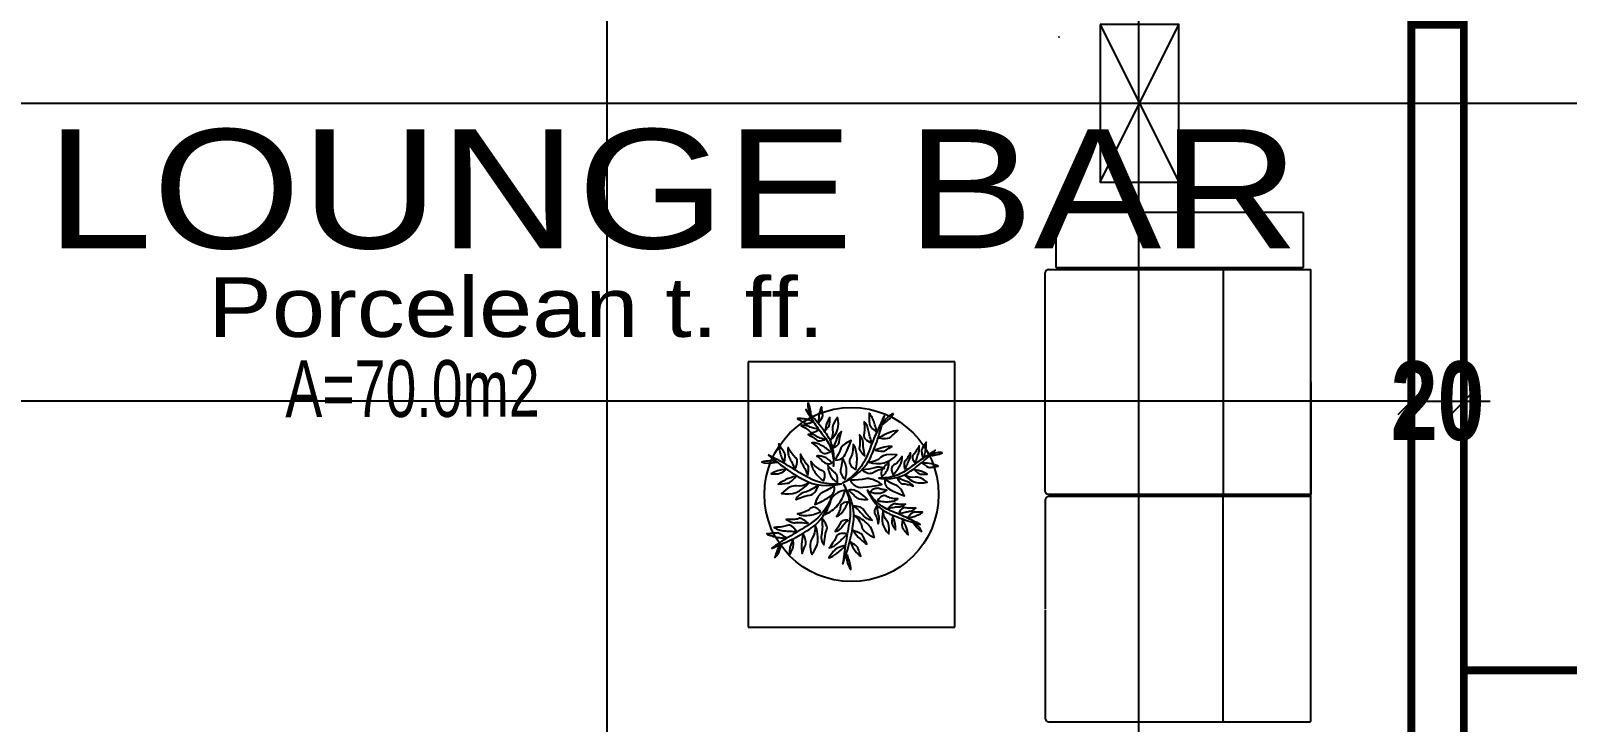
# Model space of a CAD drawing. Extents: x 285329 to 658348, y -83126 to -16980.
# Drawn here: x 337744 to 338329, y -41958 to -41695 of the extents above; entities that cross this region are included whole.
import ezdxf

# ---------------------------------------------------------------- set-up
doc = ezdxf.new("R2010")
doc.units = 0
doc.layers.get('0').update_dxf_attribs({"linetype": 'CONTINUOUS'})
doc.layers.get('DEFPOINTS').update_dxf_attribs({"color": 9, "linetype": 'CONTINUOUS'})
for name, color, linetype in [('04-FURN', 6, 'CONTINUOUS'), ('AXIS', 1, 'CONTINUOUS'), ('COLUMN', 5, 'CONTINUOUS'), ('TEXT', 3, 'CONTINUOUS'), ('TREES', 3, 'CONTINUOUS'), ('WALL', 7, 'CONTINUOUS')]:
    doc.layers.add(name, color=color, linetype=linetype)
for name, color, linetype, lineweight in [('A-text finishing', 6, 'CONTINUOUS', 13), ('A-text function', 30, 'CONTINUOUS', 20), ('VIS', 8, 'CONTINUOUS', 18)]:
    doc.layers.add(name, color=color, linetype=linetype, lineweight=lineweight)
doc.styles.add('ARIAL', font='BOD_CB.TTF', dxfattribs={"width": 1.2})
doc.styles.add('CITYBLUEPRINT', font='cityb___.ttf', dxfattribs={"width": 0.8})
doc.styles.get("Standard").update_dxf_attribs({"font": 'sanss___.ttf', "height": 15})
doc.dimstyles.new('50', dxfattribs={"dimtxt": 30, "dimasz": 10, "dimexe": 5, "dimexo": 6, "dimgap": 5, "dimtad": 0, "dimdec": 0, "dimdsep": 46, "dimtxsty": 'CITYBLUEPRINT', "dimblk1": 'OBLIQUE', "dimblk2": 'OBLIQUE', "dimsah": 1, "dimcen": 0.05, "dimdle": 0.03, "dimclre": 22, "dimclrt": 7, "dimadec": 0, "dimazin": 0, "dimtfac": 1, "dimtdec": 0, "dimtix": 1, "dimtmove": 0, "dimatfit": 3, "dimldrblk": 'OBLIQUE', "dimfxl": 1, "dimtolj": 1, "dimtzin": 0, "dimarcsym": 0})

# ---------------------------------------------------------------- blocks, each defined once
blk = doc.blocks.new('COLUMN')
at = {"layer": 'AXIS'}
for p, q in [((236924.7, -9644.26), (236984.7, -9674.26)), ((236984.7, -9644.26), (236924.7, -9674.26))]:
    blk.add_line(p, q, dxfattribs=at)
at = {"layer": 'COLUMN'}
blk.add_lwpolyline([(236924.7, -9644.26), (236984.7, -9644.26), (236984.7, -9674.26), (236924.7, -9674.26)], close=True, dxfattribs=at)
blk = doc.blocks.new('cbcb')
at = {"layer": 'AXIS'}
for p, q in [((329123.22, -10741.85), (329122.69, -14326.13)), ((329557.3, -13353.66), (327215.71, -13353.66))]:
    blk.add_line(p, q, dxfattribs=at)
at = {"layer": 'WALL', "linetype": 'Continuous', "xscale": -1, "rotation": 90}
blk.add_blockref('COLUMN', (319463.96, 223601.04), dxfattribs=at)
blk = doc.blocks.new('tu')
at = {"layer": 'TREES', "color": 2, "linetype": 'Continuous'}
for points in [[(26.6, 189), (27.6, 186.6), (28.1, 183.9), (28.6, 181), (28.7, 178.1), (28.5, 175.1), (28, 172), (27.4, 168.8), (26.4, 165.5), (25.6, 167.7), (25.2, 170.2), (24.9, 172.8), (24.9, 175.7), (25.1, 178.8), (25.3, 182.2), (25.9, 185.6), (26.6, 189)], [(5, 129.1), (0.9, 132), (-2.2, 134.6), (-4.3, 136.5), (-5.6, 137.9), (-5.9, 138.7), (-6.2, 139.8), (-6.5, 141.2), (-6.9, 142.8), (-7.3, 144.6), (-7.7, 146.8), (-8.2, 149.3), (-8.7, 152), (-5, 147.9), (-1.5, 142.8), (1.7, 136.5), (5, 129.1)], [(23.5, 150.3), (22.4, 147.5), (20.7, 143.8), (19.2, 140.2), (17.5, 136.6), (15.9, 132.9), (14.2, 129.2), (12.5, 125.7), (10.7, 121.9), (8.9, 118.3), (7.3, 114.7), (5.8, 110.9), (4.5, 107.3), (3.4, 103.6), (2.3, 99.9), (1.5, 96.1), (0.8, 92.3), (0.3, 88.6), (0, 84.9), (0, 81), (-0.1, 77.2), (0.1, 73.4), (0.5, 69.7), (0.9, 65.7), (1.5, 62), (2.4, 58.2), (1.2, 62.2), (0, 66.2), (-0.8, 70), (-1.7, 73.8), (-2.3, 77.7), (-2.7, 81.4), (-3, 85.2), (-3.2, 88.9), (-3.2, 92.5), (-3.1, 95.9), (-2.6, 99.4), (-2.2, 102.9), (-1.6, 106.3), (-0.8, 109.4), (0.2, 112.7), (1.3, 115.8), (2.5, 118.9), (3.9, 122.2), (5.4, 125.4), (6.9, 128.8), (8.7, 132.3), (10.4, 135.9), (12.3, 139.7), (14.4, 143.4), (16.4, 147.4), (18.6, 151.2), (20.9, 155.3), (23.3, 159.4), (25.7, 163.6), (28.3, 167.9), (31.2, 172.1), (33.9, 176.4), (32.5, 172.9), (31.2, 169.3), (29.7, 165.7), (28.3, 162.2), (26.9, 158.4), (25.3, 154.8), (23.8, 151.2), (23.5, 150.5), (25.3, 151.6), (27.4, 152.7), (29.5, 154), (31.4, 155.1), (33.5, 156), (35.5, 157), (37.4, 157.9), (39.2, 158.6), (41.2, 159.3), (43, 160.1), (44.8, 160.6), (46.6, 161), (48.2, 161.4), (49.9, 161.7), (51.5, 161.9), (53.1, 162), (50.8, 160), (48.7, 157.9), (46.8, 156.2), (44.9, 154.6), (43.4, 153.1), (42, 152.1), (41, 151), (39.9, 150.3), (39, 150), (37.7, 149.6), (36.1, 149.5), (34.1, 149.4), (31.8, 149.3), (29.2, 149.5), (26.4, 149.8), (23.5, 150.3)], [(14.6, 146.6), (10.3, 150.3), (6.9, 153.5), (4.7, 156.5), (3.7, 158.7), (3.5, 159.9), (3.4, 161.3), (3.3, 162.9), (3.1, 165.1), (3, 167.3), (2.9, 169.9), (2.8, 172.8), (2.8, 175.8), (4.6, 173.2), (6.5, 170.2), (8.1, 167.1), (9.7, 163.6), (11.2, 159.7), (12.4, 155.6), (13.6, 151.3), (14.6, 146.6)], [(-116, 119.6), (-113.4, 119.2), (-110.8, 118.3), (-108.1, 117.2), (-105.5, 115.8), (-103, 114.1), (-100.6, 112.1), (-98.2, 109.9), (-95.9, 107.4), (-98.1, 107.8), (-100.5, 108.7), (-102.9, 109.8), (-105.4, 111.3), (-108, 113.1), (-110.7, 114.9), (-113.4, 117.3), (-116, 119.6)], [(-84.3, 97.1), (-82.5, 94.7), (-80.2, 91.4), (-77.8, 88.2), (-75.5, 84.9), (-73.2, 81.6), (-70.9, 78.3), (-68.8, 75), (-66.4, 71.5), (-64.3, 68.2), (-62, 64.9), (-59.5, 61.8), (-57.1, 58.8), (-54.4, 55.9), (-51.8, 53.1), (-49, 50.5), (-46.1, 48), (-43.2, 45.6), (-40.1, 43.4), (-36.8, 41.4), (-33.6, 39.4), (-30.2, 37.6), (-26.8, 36), (-23.2, 34.4), (-19.7, 33), (-16, 31.8), (-20, 32.8), (-24, 33.9), (-27.7, 35.1), (-31.4, 36.3), (-35.2, 37.8), (-38.6, 39.3), (-41.9, 41), (-45.2, 42.7), (-48.3, 44.5), (-51.2, 46.4), (-54, 48.6), (-56.7, 50.8), (-59.3, 53), (-61.6, 55.3), (-63.9, 57.8), (-66, 60.3), (-68, 63), (-70.2, 65.8), (-72.1, 68.8), (-74.3, 71.8), (-76.4, 75.2), (-78.6, 78.5), (-80.9, 82.1), (-83.1, 85.7), (-85.4, 89.5), (-87.6, 93.3), (-89.9, 97.4), (-92.2, 101.5), (-94.5, 105.8), (-96.9, 110.2), (-99.1, 114.8), (-101.4, 119.4), (-99.1, 116.4), (-96.6, 113.5), (-94.3, 110.3), (-92, 107.3), (-89.5, 104.2), (-87.2, 101), (-84.9, 97.9), (-84.4, 97.2), (-84.5, 99.3), (-84.4, 101.7), (-84.4, 104.1), (-84.3, 106.4), (-84, 108.6), (-83.9, 110.8), (-83.7, 112.9), (-83.4, 114.9), (-82.9, 116.9), (-82.7, 118.9), (-82.2, 120.6), (-81.6, 122.4), (-81.2, 124), (-80.6, 125.6), (-80, 127.1), (-79.2, 128.5), (-78.6, 125.5), (-77.9, 122.7), (-77.4, 120.1), (-77, 117.7), (-76.5, 115.6), (-76.3, 113.9), (-76, 112.5), (-75.9, 111.2), (-76.1, 110.2), (-76.4, 108.9), (-77.1, 107.5), (-78.1, 105.7), (-79.1, 103.7), (-80.7, 101.6), (-82.4, 99.4), (-84.3, 97.1)], [(-3.6, 93.4), (-6.6, 93.9), (-9.2, 94.8), (-11.4, 95.6), (-13.5, 96.8), (-15.2, 98), (-16.4, 99.3), (-17.2, 100.7), (-17.8, 102.2), (-18.7, 106.1), (-20.3, 110.4), (-22.6, 115.4), (-25.8, 120.8), (-22.1, 118.5), (-19.1, 116.1), (-16.5, 113.2), (-14.6, 110.1), (-12.4, 106), (-9.8, 101.9), (-6.9, 97.7), (-3.6, 93.4)], [(-1.5, 108.4), (-7.1, 112.3), (-11.9, 116.6), (-15.9, 121.2), (-19, 126.2), (-21.4, 131.3), (-22.9, 136.9), (-23.6, 142.9), (-23.5, 149), (-17, 142.9), (-12.7, 137.3), (-10.2, 132.3), (-9.5, 127.6), (-9.1, 123.1), (-7.7, 118.3), (-5.1, 113.6), (-1.5, 108.4)], [(9, 111.6), (9, 111.6), (11.8, 113.4), (14.6, 115.1), (17, 116.6), (19.1, 118.1), (21.1, 119.4), (22.8, 120.8), (24.3, 121.9), (25.4, 123), (26.5, 124), (27.9, 124.9), (29.2, 125.7), (30.9, 126.4), (32.6, 126.9), (34.4, 127.3), (36.6, 127.7), (38.9, 128), (36, 125.8), (33.4, 123.6), (31.2, 121.7), (29.3, 119.9), (27.7, 118.2), (26.5, 116.9), (25.6, 115.5), (25, 114.6), (24.5, 113.7), (23.4, 113), (21.9, 112.3), (20.2, 111.8), (17.9, 111.5), (15.3, 111.2), (12.4, 111.3), (9, 111.6)], [(16.2, 133.3), (18.7, 134.4), (21, 135.5), (23.4, 136.8), (25.6, 137.8), (27.9, 139.1), (29.9, 140.3), (31.9, 141.4), (33.8, 142.6), (35.5, 143.7), (37.3, 144.6), (39.1, 145.3), (40.9, 146), (42.7, 146.4), (44.5, 146.8), (46.6, 147.2), (48.7, 147.2), (46.2, 145.3), (44, 143.5), (41.8, 141.5), (39.9, 139.8), (38.2, 138), (36.6, 136.2), (35.3, 134.4), (34.1, 133), (33, 131.7), (31.5, 130.8), (29.8, 130.3), (27.6, 130.2), (25.2, 130.4), (22.5, 131), (19.5, 131.9), (16.2, 133.3)], [(-85.7, 87.6), (-91.1, 85.7), (-95.5, 84.5), (-99.2, 84.1), (-101.6, 84.4), (-102.7, 84.8), (-104, 85.4), (-105.5, 86.2), (-107.4, 87.1), (-109.4, 88.2), (-111.6, 89.4), (-114.2, 90.8), (-116.8, 92.4), (-113.6, 92.6), (-110.1, 92.7), (-106.6, 92.4), (-102.7, 92), (-98.7, 91.3), (-94.5, 90.3), (-90.2, 89.1), (-85.7, 87.6)], [(-73.4, 82.1), (-73.1, 84.8), (-72.9, 87.4), (-72.8, 90.1), (-72.5, 92.5), (-72.4, 95.1), (-72.4, 97.5), (-72.3, 99.7), (-72.4, 102), (-72.4, 104), (-72.3, 106), (-72, 107.9), (-71.7, 109.8), (-71.1, 111.6), (-70.5, 113.4), (-69.8, 115.3), (-68.7, 117.1), (-68.3, 114.1), (-67.9, 111.2), (-67.4, 108.3), (-66.9, 105.8), (-66.2, 103.4), (-65.5, 101.2), (-64.6, 99.1), (-64, 97.3), (-63.4, 95.8), (-63.4, 94), (-63.8, 92.2), (-64.9, 90.3), (-66.3, 88.3), (-68.2, 86.4), (-70.6, 84.2), (-73.4, 82.1)], [(-58.5, 64.8), (-58.5, 64.8), (-58.5, 68.2), (-58.6, 71.4), (-58.7, 74.3), (-58.9, 76.8), (-58.9, 79.2), (-59.3, 81.4), (-59.5, 83.2), (-59.8, 84.8), (-60.2, 86.2), (-60.2, 87.8), (-60.3, 89.4), (-60, 91.2), (-59.5, 93), (-58.9, 94.7), (-58.2, 96.8), (-57.3, 98.9), (-56.9, 95.3), (-56.3, 91.9), (-55.8, 89), (-55.2, 86.5), (-54.6, 84.3), (-54, 82.5), (-53.4, 81.1), (-52.9, 80.1), (-52.4, 79.2), (-52.3, 77.9), (-52.5, 76.3), (-52.9, 74.5), (-53.8, 72.4), (-54.9, 70), (-56.4, 67.6), (-58.5, 64.8)], [(-2.8, 69.3), (-5.8, 68.3), (-8.7, 68.1), (-11.6, 68.2), (-14.4, 68.7), (-16.9, 69.7), (-19.5, 71.1), (-21.8, 73.3), (-24.2, 75.9), (-28.5, 81.6), (-32.8, 87.5), (-36.9, 93.8), (-41.1, 100.3), (-36.8, 99.4), (-32.6, 98.2), (-29.1, 96.8), (-26, 95.4), (-23.1, 93.6), (-20.7, 91.9), (-18.7, 89.8), (-17.2, 87.7), (-14.3, 83.4), (-10.9, 78.8), (-7, 74.1), (-2.8, 69.3)], [(3, 86.5), (3, 86.5), (5, 89.3), (7.1, 91.7), (9, 94.1), (11, 96.3), (13.1, 98.5), (15.1, 100.3), (17.2, 102.2), (19.2, 103.7), (21.2, 105.1), (23.2, 106.3), (25.1, 107.5), (27.2, 108.4), (29.1, 109.3), (31, 109.9), (33, 110.4), (34.9, 110.6), (32.5, 108.4), (30.2, 106), (28.3, 103.7), (26.6, 101.3), (24.9, 98.9), (23.7, 96.5), (22.7, 94.3), (21.9, 92.1), (21, 90), (19.6, 88.2), (17.8, 86.9), (15.6, 85.9), (13.1, 85.5), (10.1, 85.5), (6.6, 85.8), (3, 86.5)], [(90.8, 71.6), (87.8, 69.4), (83.6, 66.6), (79.6, 63.8), (75.4, 61), (71.2, 58.2), (67, 55.4), (62.8, 52.8), (58.4, 50), (54.2, 47.4), (50, 44.6), (46, 41.6), (42.2, 38.6), (38.6, 35.4), (35, 32.2), (31.6, 28.8), (28.4, 25.2), (25.4, 21.6), (22.6, 17.8), (20, 13.8), (17.4, 9.8), (15, 5.6), (13, 1.4), (10.8, -3), (9, -7.4), (7.4, -12), (8.8, -7), (10.2, -2), (11.8, 2.6), (13.4, 7.2), (15.4, 11.8), (17.4, 16), (19.6, 20.2), (21.8, 24.2), (24.2, 28), (26.6, 31.6), (29.4, 35), (32.2, 38.4), (35, 41.6), (38, 44.4), (41.2, 47.2), (44.4, 49.8), (47.8, 52.2), (51.4, 54.8), (55.2, 57.2), (59, 59.8), (63.2, 62.4), (67.4, 65), (72, 67.8), (76.6, 70.4), (81.4, 73.2), (86.2, 75.8), (91.4, 78.6), (96.6, 81.4), (102, 84.2), (107.6, 87), (113.4, 89.6), (119.2, 92.4), (115.4, 89.6), (111.6, 86.6), (107.6, 83.8), (103.8, 81), (99.8, 78), (95.8, 75.2), (91.8, 72.4), (91, 71.8), (93.6, 71.8), (96.6, 71.6), (99.6, 71.6), (102.4, 71.4), (105.2, 71), (108, 70.8), (110.6, 70.4), (113, 70), (115.6, 69.4), (118, 69), (120.2, 68.4), (122.4, 67.6), (124.4, 67), (126.4, 66.2), (128.2, 65.4), (130, 64.4), (126.2, 63.8), (122.6, 63), (119.4, 62.4), (116.4, 62), (113.8, 61.4), (111.6, 61.2), (109.8, 60.8), (108.2, 60.8), (107, 61), (105.4, 61.4), (103.6, 62.4), (101.4, 63.6), (99, 65), (96.4, 67), (93.6, 69.2), (90.8, 71.6)], [(36.6, 43.8), (33.2, 51.6), (31, 59.4), (29.8, 66.8), (29.8, 74.2), (30.6, 81.2), (32.8, 88.2), (36, 95), (40.2, 101.4), (43, 90.6), (43.8, 81.8), (43.2, 74.8), (40.8, 69.4), (38.2, 64.4), (36.6, 58.4), (36.2, 51.6), (36.6, 43.8)], [(57.2, 61.4), (54.8, 67.2), (53.2, 72), (52.2, 75.4), (51.8, 77.8), (52, 78.8), (52.4, 80.2), (53, 81.8), (53.6, 83.8), (54.4, 86), (55.4, 88.6), (56.6, 91.6), (57.8, 94.8), (59, 88), (59.4, 80.2), (58.6, 71.4), (57.2, 61.4)], [(79, 73.6), (76.8, 80.4), (75.4, 86), (75, 90.6), (75.4, 93.6), (76, 95), (76.8, 96.6), (77.8, 98.4), (79, 100.8), (80.4, 103.2), (82, 106), (83.8, 109.2), (85.8, 112.4), (86, 108.4), (86, 104), (85.6, 99.6), (85, 94.8), (84, 89.8), (82.6, 84.6), (81, 79.2), (79, 73.6)], [(119.8, 110.6), (119.2, 107.4), (118, 104.2), (116.6, 100.8), (114.8, 97.6), (112.6, 94.6), (110, 91.6), (107.2, 88.6), (104, 85.8), (104.6, 88.6), (105.8, 91.6), (107.2, 94.6), (109.2, 97.6), (111.4, 100.8), (113.8, 104.2), (116.8, 107.4), (119.8, 110.6)], [(-75.5, 70.4), (-80.1, 68.4), (-84, 67), (-86.7, 66.1), (-88.6, 65.8), (-89.4, 65.9), (-90.5, 66.2), (-91.8, 66.7), (-93.4, 67.1), (-95.2, 67.7), (-97.3, 68.5), (-99.7, 69.4), (-102.3, 70.3), (-96.8, 71.4), (-90.6, 71.8), (-83.6, 71.3), (-75.5, 70.4)], [(-40, 46.8), (-40, 46.8), (-41.3, 50), (-42.4, 53), (-43.4, 55.9), (-44.2, 58.7), (-45.1, 61.6), (-45.6, 64.3), (-46.2, 67), (-46.4, 69.6), (-46.6, 71.9), (-46.7, 74.3), (-46.7, 76.6), (-46.4, 78.8), (-46.2, 80.9), (-45.7, 82.9), (-45.1, 84.8), (-44.4, 86.6), (-43.7, 83.4), (-42.8, 80.2), (-41.8, 77.3), (-40.6, 74.6), (-39.4, 71.9), (-37.9, 69.7), (-36.6, 67.7), (-35.1, 66), (-33.8, 64.1), (-33, 62), (-32.7, 59.8), (-33, 57.4), (-33.9, 54.9), (-35.5, 52.3), (-37.5, 49.6), (-40, 46.8)], [(-20.4, 36), (-20.4, 36), (-21.6, 38.1), (-22.6, 40.1), (-23.6, 42.2), (-24.4, 44.3), (-24.9, 46.5), (-25.5, 48.6), (-26, 50.6), (-26.2, 52.7), (-26.4, 54.8), (-26.3, 56.9), (-26.2, 58.8), (-25.9, 60.9), (-25.6, 63), (-25, 65), (-24.3, 67), (-23.5, 69.1), (-23, 67.2), (-22.5, 65.3), (-21.8, 63.5), (-20.9, 61.6), (-20.1, 59.7), (-19.3, 57.8), (-18.4, 55.9), (-17.4, 54.2), (-16.6, 52.3), (-16.2, 50.2), (-16, 48.1), (-16.3, 45.9), (-16.7, 43.5), (-17.6, 41), (-18.9, 38.6), (-20.4, 36)], [(9.2, 3.2), (5.4, 4.2), (2.2, 5.8), (-0.8, 7.8), (-3.4, 10.2), (-5.4, 13), (-7.2, 16.2), (-8.2, 20), (-9, 24.4), (-9.8, 33.2), (-10.4, 42.4), (-10.6, 51.8), (-10.8, 61.4), (-6.8, 57.6), (-3.2, 53.6), (-0.4, 49.8), (2, 46.2), (3.8, 42.4), (5.2, 39), (6, 35.4), (6.2, 32.2), (6.4, 25.8), (7, 18.6), (8, 11), (9.2, 3.2)], [(3.8, 64.2), (3.8, 64.2), (4.9, 66.2), (6.2, 68.1), (7.4, 70), (8.8, 71.8), (10.4, 73.4), (11.9, 74.9), (13.4, 76.4), (15.1, 77.7), (16.8, 78.9), (18.6, 79.9), (20.4, 80.8), (22.3, 81.6), (24.2, 82.4), (26.3, 83), (28.4, 83.3), (30.6, 83.8), (29.2, 82.3), (27.8, 80.9), (26.7, 79.4), (25.5, 77.7), (24.3, 76), (23, 74.3), (21.8, 72.6), (20.9, 70.9), (19.7, 69.2), (18.1, 67.8), (16.4, 66.6), (14.3, 65.7), (12, 64.8), (9.5, 64.3), (6.8, 64.2), (3.8, 64.2)], [(24.4, 29.2), (21.6, 31.8), (19.4, 34.4), (17.6, 36.8), (16.2, 39.4), (15.2, 41.8), (14.8, 44), (14.8, 46), (15.2, 48), (16.8, 52.8), (18, 58.4), (18.8, 65.2), (19, 73), (21.4, 68.2), (23, 63.6), (23.8, 58.8), (23.8, 54.2), (23.4, 48.4), (23.4, 42.4), (23.8, 36), (24.4, 29.2)], [(-61.1, 54.2), (-67.3, 51.3), (-73.5, 49.5), (-79.4, 48.4), (-85.3, 48.2), (-90.9, 48.8), (-96.6, 50.4), (-102.1, 52.8), (-107.2, 56.1), (-98.7, 58.5), (-91.6, 59.3), (-86, 58.9), (-81.7, 57.1), (-77.6, 55.1), (-72.8, 53.9), (-67.3, 53.7), (-61.1, 54.2)], [(-49.2, 44.7), (-51.3, 42.4), (-53.3, 40.6), (-55.2, 39.1), (-57.2, 38), (-59.1, 37.1), (-60.9, 36.8), (-62.5, 36.7), (-64.1, 37), (-68, 38.2), (-72.5, 39.1), (-77.9, 39.6), (-84.2, 39.6), (-80.4, 41.6), (-76.7, 43), (-72.9, 43.7), (-69.2, 43.8), (-64.6, 43.6), (-59.8, 43.7), (-54.7, 44.1), (-49.2, 44.7)], [(49.8, 40.2), (49.8, 40.2), (54, 40.2), (58, 40.2), (61.6, 40.2), (64.8, 40.4), (67.8, 40.4), (70.6, 40.8), (72.8, 41), (74.8, 41.4), (76.6, 41.8), (78.6, 41.8), (80.6, 41.8), (82.8, 41.4), (85, 40.8), (87.2, 40), (89.8, 39), (92.4, 37.8), (87.8, 37.4), (83.6, 36.8), (80, 36.2), (76.8, 35.6), (74, 34.8), (71.8, 34.2), (70, 33.4), (68.8, 32.8), (67.6, 32.2), (66, 32.2), (64, 32.4), (61.8, 33), (59.2, 34.2), (56.2, 35.6), (53.2, 37.6), (49.8, 40.2)], [(71.8, 58.4), (75.2, 58), (78.4, 57.6), (81.8, 57.4), (84.8, 57), (88, 56.8), (91, 56.8), (93.8, 56.6), (96.6, 56.6), (99.2, 56.6), (101.6, 56.4), (104, 56), (106.4, 55.6), (108.6, 54.8), (110.8, 54), (113.2, 53), (115.4, 51.6), (111.6, 51.2), (108, 50.8), (104.4, 50.2), (101.2, 49.6), (98.2, 48.8), (95.4, 48), (92.8, 47), (90.6, 46.2), (88.6, 45.6), (86.4, 45.6), (84.2, 46.2), (81.8, 47.6), (79.4, 49.4), (77, 51.8), (74.4, 54.8), (71.8, 58.4)], [(-87.4, -10.8), (-87.4, -10.8), (-92.6, -8.4), (-97.6, -6), (-102.2, -3.4), (-106.4, -0.6), (-110.2, 2.2), (-113.4, 4.8), (-116.4, 7.6), (-119, 10.4), (-115, 9.4), (-111.6, 8.4), (-108.4, 7.6), (-105.6, 6.8), (-103.4, 6.2), (-101.4, 5.6), (-100, 5.2), (-98.8, 5), (-98, 4.6), (-97, 3.6), (-95.8, 2.2), (-94.4, 0.4), (-93, -1.8), (-91.2, -4.4), (-89.4, -7.4), (-87.4, -10.8)], [(-59.4, -3), (-59.4, -3), (-62.6, -0.4), (-65.8, 1.8), (-68.8, 3.6), (-72, 5), (-75, 6), (-78, 6.8), (-80.8, 7.2), (-83.6, 7.4), (-86.4, 7.6), (-89.4, 8.6), (-92.4, 10), (-95.4, 12), (-98.8, 14.8), (-102.2, 18.2), (-105.6, 22.2), (-109.2, 26.8), (-105.4, 26.8), (-101.8, 26.8), (-98.2, 26.2), (-94.8, 25.6), (-91.4, 24.6), (-88, 23.4), (-84.8, 21.8), (-81.6, 20), (-78.6, 18), (-75.6, 15.8), (-72.6, 13.2), (-69.8, 10.6), (-67, 7.6), (-64.4, 4.2), (-61.8, 0.8), (-59.4, -3)], [(-41.2, -0.6), (-41.2, -0.6), (-44, 1.6), (-46.8, 3.8), (-49.4, 6), (-52.2, 8), (-55, 9.6), (-57.6, 11.4), (-60, 12.8), (-62.4, 14), (-64.6, 15.2), (-66.6, 16.8), (-68.6, 18.4), (-70.2, 20.4), (-71.8, 22.4), (-73, 24.8), (-74.2, 27.2), (-75.2, 29.8), (-71.8, 27.4), (-68.6, 25.4), (-65.4, 23.4), (-62.6, 21.8), (-59.8, 20.4), (-57.2, 19.2), (-55, 18.2), (-52.8, 17.6), (-50.8, 17), (-49, 15.8), (-47.4, 14), (-45.8, 12), (-44.4, 9.4), (-43.2, 6.4), (-42.2, 3.2), (-41.2, -0.6)], [(-9.6, -4.2), (-9.6, -4.2), (-11.8, -2.4), (-14, -0.6), (-16, 1), (-18, 2.6), (-20, 4), (-21.8, 5.2), (-23.4, 6.4), (-24.8, 7.4), (-26.6, 9), (-28, 10.8), (-29.4, 13), (-30.6, 15.6), (-31.6, 18.4), (-32.6, 21.4), (-33.2, 25), (-33.8, 28.6), (-27.2, 23.6), (-21.6, 19), (-17, 14.6), (-13.6, 10.4), (-11, 6.4), (-9.4, 2.6), (-9, -0.8), (-9.6, -4.2)], [(12.8, -6.6), (12.8, -6.6), (15.4, -5.2), (18, -4), (20.6, -2.8), (23.2, -1.8), (26, -1.2), (28.6, -0.6), (31.2, 0), (33.8, 0.2), (36.4, 0.4), (39, 0.2), (41.4, 0), (44, -0.4), (46.6, -0.8), (49.2, -1.6), (51.6, -2.6), (54.2, -3.6), (51.8, -4.2), (49.4, -4.8), (47.2, -5.6), (44.8, -6.6), (42.4, -7.6), (40, -8.6), (37.6, -9.6), (35.4, -10.8), (33, -11.8), (30.4, -12.2), (27.8, -12.4), (25, -12), (22, -11.4), (19, -10.2), (16, -8.6), (12.8, -6.6)], [(26.8, 17.6), (26.8, 17.6), (30.8, 19.2), (34.6, 20.4), (38.2, 21.6), (41.8, 22.6), (45.4, 23.6), (48.8, 24.2), (52.2, 24.8), (55.4, 25), (58.4, 25.2), (61.4, 25.2), (64.2, 25.2), (67, 24.8), (69.6, 24.4), (72, 23.8), (74.4, 23), (76.6, 22), (72.6, 21.2), (68.6, 20.2), (65, 19), (61.6, 17.6), (58.2, 16.2), (55.4, 14.4), (52.8, 12.8), (50.6, 11), (48.2, 9.4), (45.6, 8.4), (42.8, 8.2), (39.8, 8.6), (36.8, 9.8), (33.6, 11.8), (30.2, 14.4), (26.8, 17.6)], [(53.7, -18.3), (52.8, -15.3), (52.5, -12.4), (52.6, -9.6), (53.1, -6.8), (54.2, -4.2), (55.6, -1.7), (57.7, 0.6), (60.4, 3), (66, 7.3), (72, 11.6), (78.3, 15.8), (84.7, 20), (83.8, 15.6), (82.6, 11.5), (81.2, 8), (79.8, 4.8), (78, 2), (76.3, -0.4), (74.2, -2.5), (72.1, -4), (67.8, -6.8), (63.2, -10.3), (58.5, -14.2), (53.7, -18.3)], [(77.8, -17.6), (78.4, -14.6), (79.2, -12), (80.1, -9.7), (81.2, -7.7), (82.4, -6), (83.8, -4.8), (85.1, -3.9), (86.6, -3.4), (90.6, -2.4), (94.9, -0.8), (99.8, 1.5), (105.2, 4.7), (103, 1), (100.5, -2), (97.6, -4.6), (94.5, -6.6), (90.4, -8.7), (86.3, -11.3), (82.1, -14.3), (77.8, -17.6)], [(92.9, -19.7), (96.7, -14), (101.1, -9.2), (105.6, -5.3), (110.6, -2.1), (115.7, 0.3), (121.4, 1.8), (127.3, 2.5), (133.5, 2.3), (127.3, -4.1), (121.7, -8.4), (116.7, -11), (112, -11.6), (107.5, -12), (102.8, -13.5), (98, -16.1), (92.9, -19.7)], [(-131, -31.4), (-134, -32.6), (-137.4, -33.6), (-140.8, -34), (-144.4, -34), (-148.2, -33.8), (-152.2, -33), (-156.4, -31.8), (-160.8, -30.2), (-158, -29.6), (-154.8, -29.2), (-151.4, -29.2), (-147.8, -29.2), (-143.8, -29.4), (-139.8, -30), (-135.4, -30.6), (-131, -31.4)], [(-92.8, -23.4), (-96, -24.8), (-100.8, -26.6), (-105.4, -28.4), (-110, -30), (-114.8, -31.8), (-119.4, -33.4), (-124.2, -35.2), (-128.8, -36.8), (-133.4, -38.4), (-138, -40), (-142.8, -41.6), (-147.4, -43), (-141.8, -39.8), (-136.4, -36.6), (-131.2, -33.6), (-125.8, -30.8), (-120.8, -28), (-115.8, -25.4), (-110.8, -23), (-106, -20.6), (-101.2, -18.4), (-96.6, -16.4), (-92.2, -14.4), (-87.6, -12.6), (-83.4, -11), (-79.2, -9.4), (-75, -8), (-71, -6.6), (-66.8, -5.4), (-62.6, -4.4), (-58.4, -3.4), (-54, -2.8), (-49.6, -2.4), (-45.2, -2.2), (-40.6, -2.2), (-36, -2.4), (-31.4, -2.8), (-26.6, -3.4), (-22, -4.2), (-17.2, -5), (-12.2, -6.2), (-7.4, -7.6), (-2.4, -9), (2.6, -10.8), (-2.2, -9.6), (-7, -8.8), (-11.8, -8), (-16.6, -7.4), (-21.4, -7), (-26, -6.8), (-30.8, -7), (-35.6, -7.2), (-40.2, -7.6), (-45, -8.2), (-49.6, -9), (-54.4, -10), (-59, -11.2), (-63.6, -12.6), (-68.2, -14), (-72.8, -15.8), (-77.4, -17.6), (-82.2, -19.4), (-86.8, -21.2), (-91.4, -23), (-92, -23.2), (-90.6, -26.8), (-89.6, -30.8), (-89, -34.4), (-89, -37.6), (-89.4, -40.2), (-90.2, -42.6), (-91.6, -44.2), (-93.4, -45.4), (-95.2, -46.6), (-97.4, -48.2), (-99.6, -50), (-101.8, -52.2), (-104.2, -54.6), (-106.6, -57.2), (-109.2, -60), (-111.6, -63), (-111.4, -60.4), (-111.2, -57.6), (-110.6, -55.2), (-110, -52.6), (-109, -50.4), (-108, -48.2), (-106.8, -46), (-105.6, -44.2), (-104.2, -42), (-102.6, -39.6), (-101, -37.2), (-99.4, -34.4), (-97.6, -31.6), (-95.8, -28.6), (-94, -25.6), (-92.8, -23.4)], [(-108.6, -20), (-108.6, -20), (-113.6, -19.2), (-118.4, -18), (-122.8, -16.6), (-126.8, -14.8), (-130.4, -12.8), (-133.8, -10.8), (-136.8, -8.4), (-139.6, -6), (-136.2, -6.4), (-133.2, -6.8), (-130.4, -7.2), (-128, -7.6), (-126, -8), (-124.2, -8.2), (-122.8, -8.4), (-122, -8.4), (-121, -8.8), (-119.8, -9.6), (-118.2, -10.6), (-116.6, -11.8), (-114.8, -13.4), (-112.8, -15.4), (-110.8, -17.6), (-108.6, -20)], [(-65.4, -15.8), (-65, -22.6), (-65.2, -27.8), (-66.2, -31), (-67.8, -32), (-68.8, -32.4), (-70.2, -33.4), (-71.6, -34.6), (-73.4, -36), (-75.4, -38), (-77.4, -40.2), (-79.8, -42.6), (-82.4, -45.4), (-82, -40.8), (-80.8, -36.8), (-79.4, -33.8), (-77.6, -31.4), (-76.4, -30.4), (-75.2, -29), (-73.8, -27.4), (-72.2, -25.6), (-70.6, -23.6), (-69, -21.2), (-67.2, -18.6), (-65.4, -15.8)], [(-31.4, -9.6), (-31, -13), (-31, -16.2), (-31.4, -18.8), (-32, -21), (-32.8, -22.8), (-34, -24.4), (-35.6, -25.4), (-37.6, -26), (-39.8, -26.6), (-42, -27.4), (-44.2, -28.6), (-46.2, -29.8), (-48.4, -31.4), (-50.4, -33), (-52.6, -35), (-54.6, -37), (-53.8, -33.8), (-52.4, -30.4), (-50.4, -27.2), (-47.8, -23.8), (-44.6, -20.4), (-40.8, -16.8), (-36.4, -13.2), (-31.4, -9.6)], [(-7.8, -10.8), (-8, -16.4), (-8.8, -21.8), (-10, -26.4), (-11.6, -30.8), (-13.6, -34.4), (-16, -37.6), (-18.8, -40.4), (-21.8, -42.4), (-25, -44), (-28.2, -45.8), (-31.2, -47.8), (-34.4, -50), (-37.4, -52), (-40.4, -54.2), (-43.2, -56.6), (-46, -58.8), (-45.2, -54.8), (-44.2, -51), (-43, -47.4), (-41.4, -43.8), (-39.8, -40.2), (-38, -36.8), (-35.8, -33.6), (-33.4, -30.6), (-31, -27.6), (-28.2, -24.8), (-25.4, -22), (-22.2, -19.4), (-18.8, -17), (-15.4, -14.8), (-11.6, -12.8), (-7.8, -10.8)], [(4.4, -29.6), (4.4, -29.6), (3.2, -33.2), (2.2, -36.6), (1, -39.8), (0, -43), (-1, -46), (-2, -49), (-2.8, -51.8), (-3.6, -54.6), (-4.6, -57.2), (-6, -60), (-7.8, -62.4), (-10.2, -65), (-13, -67.4), (-16, -69.8), (-19.6, -72), (-23.6, -74), (-22.8, -70.2), (-22, -66.2), (-21, -62.4), (-20, -58.6), (-19, -55), (-17.6, -51.2), (-16.4, -47.6), (-15, -44.2), (-13.6, -40.8), (-11.8, -37.8), (-9.8, -35.4), (-7.4, -33.2), (-4.8, -31.6), (-2, -30.6), (1, -29.8), (4.4, -29.6)], [(88.8, -143.8), (83.8, -139.8), (78.8, -135.8), (74.2, -131.8), (69.6, -127.8), (65.2, -124), (60.8, -120), (56.8, -116.4), (52.8, -112.6), (49, -109), (45.4, -105.4), (42, -101.8), (38.8, -98.2), (35.6, -94.8), (32.8, -91.6), (30, -88.2), (27.4, -85), (22.2, -78.2), (17.8, -70.6), (14, -62.6), (11, -54.2), (8.6, -45), (7, -35.6), (6, -25.4), (5.6, -15), (6.8, -24.6), (9, -34.2), (11.8, -43.2), (15.4, -52), (19.6, -60.6), (24.6, -68.8), (30.4, -76.4), (36.6, -83.8), (40, -87.4), (43.4, -91.2), (46.8, -94.8), (50.2, -98.4), (53.6, -102.2), (57, -105.8), (60.2, -109.6), (63.6, -113.4), (66.8, -117.2), (70.2, -120.8), (73.4, -124.6), (76.6, -128.4), (79.6, -132.2), (82.8, -136.2), (85.8, -140), (88.8, -143.8)], [(9.2, -22.4), (12.6, -21.6), (15.8, -21), (18.6, -20.8), (21.4, -20.8), (23.8, -21), (26.2, -21.6), (28, -22.4), (29.8, -23.6), (31.6, -25.2), (33.6, -26.6), (35.6, -28), (37.6, -29.4), (39.6, -30.6), (41.6, -31.8), (43.6, -33), (45.6, -34), (43, -34.4), (40.4, -34.6), (38, -34.8), (35.4, -34.6), (33, -34.4), (30.6, -34.2), (28.4, -33.6), (26, -33), (23.8, -32.2), (21.6, -31.2), (19.4, -30.2), (17.4, -29), (15.2, -27.6), (13.2, -26), (11.2, -24.2), (9.2, -22.4)], [(134.7, -44.6), (131.9, -43.5), (128.3, -41.9), (124.7, -40.3), (121, -38.7), (117.3, -37), (113.6, -35.3), (110.1, -33.6), (106.3, -31.8), (102.8, -30.1), (99.1, -28.4), (95.4, -27), (91.7, -25.7), (88, -24.6), (84.3, -23.5), (80.6, -22.6), (76.8, -22), (73.1, -21.5), (69.3, -21.2), (65.5, -21.1), (61.7, -21.1), (57.8, -21.2), (54.1, -21.6), (50.2, -22), (46.4, -22.6), (42.6, -23.5), (46.6, -22.3), (50.6, -21.2), (54.4, -20.3), (58.2, -19.4), (62.2, -18.8), (65.9, -18.4), (69.6, -18.1), (73.3, -17.9), (76.9, -17.9), (80.3, -18), (83.8, -18.5), (87.3, -19), (90.7, -19.5), (93.9, -20.3), (97.1, -21.3), (100.2, -22.4), (103.3, -23.7), (106.6, -25), (109.8, -26.6), (113.2, -28.1), (116.8, -29.8), (120.3, -31.5), (124.2, -33.5), (127.9, -35.5), (131.8, -37.6), (135.6, -39.7), (139.7, -42.1), (143.8, -44.4), (148, -46.9), (152.3, -49.5), (156.5, -52.3), (160.9, -55.1), (157.4, -53.7), (153.7, -52.4), (150.1, -50.8), (146.6, -49.4), (142.9, -48), (139.3, -46.5), (135.7, -45), (134.9, -44.7), (136, -46.4), (137.2, -48.6), (138.4, -50.6), (139.5, -52.6), (140.4, -54.6), (141.5, -56.6), (142.3, -58.6), (143, -60.4), (143.7, -62.4), (144.5, -64.2), (145, -65.9), (145.4, -67.7), (145.8, -69.4), (146.1, -71.1), (146.4, -72.6), (146.5, -74.3), (144.4, -71.9), (142.4, -69.8), (140.6, -67.9), (139.1, -66.1), (137.5, -64.5), (136.5, -63.1), (135.4, -62.1), (134.8, -61), (134.4, -60.1), (134, -58.8), (133.9, -57.2), (133.8, -55.2), (133.7, -53), (134, -50.4), (134.3, -47.5), (134.7, -44.6)], [(48.6, -24.9), (48.6, -24.9), (50.6, -26.1), (52.6, -27.3), (54.5, -28.6), (56.2, -29.9), (57.8, -31.5), (59.4, -33.1), (60.9, -34.6), (62.1, -36.2), (63.3, -37.9), (64.3, -39.8), (65.2, -41.5), (66, -43.4), (66.9, -45.4), (67.4, -47.5), (67.8, -49.5), (68.2, -51.7), (66.8, -50.3), (65.3, -48.9), (63.9, -47.8), (62.2, -46.6), (60.5, -45.4), (58.8, -44.2), (57.1, -43), (55.3, -42), (53.6, -40.8), (52.2, -39.2), (51, -37.5), (50.1, -35.5), (49.2, -33.2), (48.8, -30.6), (48.6, -27.9), (48.6, -24.9)], [(70.9, -24.1), (70.9, -24.1), (73.7, -26.2), (76.1, -28.2), (78.5, -30.2), (80.7, -32.2), (82.9, -34.2), (84.7, -36.2), (86.6, -38.3), (88.1, -40.4), (89.5, -42.3), (90.8, -44.4), (92, -46.3), (92.9, -48.3), (93.7, -50.3), (94.3, -52.1), (94.8, -54.1), (95, -56), (92.8, -53.7), (90.4, -51.4), (88.1, -49.4), (85.7, -47.7), (83.3, -46), (80.9, -44.9), (78.7, -43.8), (76.6, -43.1), (74.5, -42.1), (72.7, -40.8), (71.3, -39), (70.3, -36.8), (69.9, -34.2), (69.9, -31.2), (70.2, -27.8), (70.9, -24.1)], [(113.5, -26.2), (116.5, -22.1), (119, -18.9), (120.9, -16.8), (122.4, -15.5), (123.1, -15.2), (124.3, -14.9), (125.6, -14.7), (127.2, -14.2), (129, -13.8), (131.2, -13.4), (133.8, -12.9), (136.4, -12.4), (132.3, -16.1), (127.2, -19.7), (120.9, -22.9), (113.5, -26.2)], [(131.1, -35.8), (134.7, -31.4), (137.9, -28.1), (140.9, -25.8), (143.1, -24.8), (144.3, -24.7), (145.7, -24.5), (147.4, -24.4), (149.5, -24.2), (151.7, -24.2), (154.3, -24.1), (157.2, -23.9), (160.3, -23.9), (157.6, -25.8), (154.7, -27.6), (151.5, -29.2), (148, -30.8), (144.2, -32.3), (140, -33.5), (135.7, -34.7), (131.1, -35.8)], [(-113.4, -31.4), (-113.6, -38.8), (-114.2, -44.6), (-115.2, -48.8), (-116.4, -51.6), (-117.2, -52.6), (-118.4, -54), (-119.8, -55.8), (-121.4, -57.6), (-123.2, -59.8), (-125.4, -62.2), (-127.8, -64.6), (-130.4, -67.4), (-129.8, -63.4), (-128.6, -59.2), (-127, -55), (-125.2, -50.6), (-122.8, -46), (-120, -41.2), (-116.8, -36.4), (-113.4, -31.4)], [(-52.2, -65.7), (-52.2, -65.7), (-56.6, -66), (-60.7, -66.7), (-64.8, -67.2), (-68.5, -67.9), (-72.1, -68.7), (-75.5, -69.6), (-78.5, -70.7), (-81.4, -71.8), (-84.1, -73), (-86.9, -73.8), (-89.5, -74.4), (-92.6, -74.6), (-95.4, -74.3), (-98.4, -73.9), (-101.1, -73.1), (-103.9, -72.1), (-95.4, -69.3), (-88, -66.5), (-81.9, -64), (-77.3, -61.2), (-75.2, -60.1), (-72.6, -59.4), (-69.9, -59.3), (-66.8, -59.7), (-63.4, -60.4), (-60, -61.7), (-56.1, -63.5), (-52.2, -65.7)], [(-90.5, -173.1), (-89.3, -166.8), (-88.2, -160.5), (-86.8, -154.5), (-85.4, -148.6), (-84.2, -142.9), (-82.7, -137.2), (-81.4, -131.9), (-80, -126.6), (-78.6, -121.6), (-77.1, -116.7), (-75.5, -112), (-73.9, -107.5), (-72.4, -103.1), (-70.9, -99.1), (-69.2, -95), (-67.6, -91.2), (-64.1, -83.4), (-59.4, -76), (-54.2, -68.8), (-48.2, -62.2), (-41.2, -55.8), (-33.6, -49.9), (-25.1, -44.2), (-16.1, -39), (-24, -44.6), (-31.5, -51), (-38.1, -57.7), (-44.2, -65.1), (-49.8, -72.8), (-54.6, -81.1), (-58.6, -89.8), (-62.2, -98.8), (-63.8, -103.4), (-65.5, -108.2), (-67.1, -112.9), (-68.7, -117.6), (-70.4, -122.4), (-72, -127.1), (-73.8, -131.7), (-75.6, -136.5), (-77.4, -141.1), (-79, -145.8), (-80.8, -150.4), (-82.7, -155.1), (-84.6, -159.5), (-86.6, -164.2), (-88.6, -168.6), (-90.5, -173.1)], [(12.2, -59.4), (12.2, -59.4), (10.4, -63.4), (9, -67.4), (7.6, -71.2), (6.4, -74.8), (5.4, -78.4), (4.6, -81.8), (4.2, -85), (3.8, -88), (3.6, -91), (3, -93.8), (2.2, -96.4), (1, -99.2), (-0.6, -101.6), (-2.4, -104), (-4.4, -106), (-6.6, -108), (-5, -99.2), (-4, -91.4), (-3.4, -84.8), (-3.6, -79.4), (-3.6, -77), (-3, -74.4), (-1.8, -72), (0, -69.4), (2.2, -66.8), (5, -64.4), (8.4, -61.8), (12.2, -59.4)], [(17.8, -48.4), (21.4, -46.2), (25, -44.6), (28, -43.8), (30.8, -43.4), (33.4, -43.6), (35.6, -44.4), (37.4, -45.8), (39, -47.8), (40.8, -50.4), (42.8, -52.8), (45, -55), (47.6, -57.2), (50.2, -59.4), (53.2, -61.4), (56.4, -63.2), (59.6, -64.8), (57.4, -65.2), (55.4, -65.4), (53, -65.4), (50.8, -65.2), (48.4, -64.8), (45.8, -64.2), (43.4, -63.6), (40.8, -62.6), (38, -61.4), (35.4, -60.2), (32.6, -58.6), (29.8, -57), (26.8, -55.2), (23.8, -53), (20.8, -50.8), (17.8, -48.4)], [(96, -30.1), (96, -30.1), (97.8, -33), (99.5, -35.7), (101, -38.1), (102.5, -40.2), (103.8, -42.3), (105.3, -44), (106.3, -45.4), (107.4, -46.6), (108.5, -47.6), (109.3, -49), (110.2, -50.3), (110.8, -52), (111.4, -53.8), (111.8, -55.6), (112.2, -57.8), (112.5, -60), (110.2, -57.1), (108.1, -54.5), (106.1, -52.3), (104.4, -50.4), (102.6, -48.8), (101.3, -47.6), (100, -46.7), (99.1, -46.2), (98.1, -45.6), (97.5, -44.5), (96.8, -43.1), (96.2, -41.3), (95.9, -39.1), (95.6, -36.4), (95.7, -33.5), (96, -30.1)], [(117.7, -37.3), (118.9, -39.8), (120, -42.1), (121.3, -44.5), (122.3, -46.7), (123.5, -49), (124.8, -51), (125.8, -53), (127, -54.9), (128.1, -56.7), (129, -58.4), (129.7, -60.2), (130.5, -62), (130.9, -63.8), (131.3, -65.7), (131.6, -67.7), (131.6, -69.8), (129.7, -67.4), (127.9, -65.1), (126, -62.9), (124.2, -61), (122.4, -59.3), (120.7, -57.8), (118.9, -56.4), (117.4, -55.3), (116.1, -54.2), (115.2, -52.7), (114.7, -50.9), (114.6, -48.7), (114.8, -46.3), (115.4, -43.7), (116.4, -40.6), (117.7, -37.3)], [(173.5, -47.7), (171, -48.7), (168.4, -49.2), (165.5, -49.7), (162.5, -49.9), (159.6, -49.6), (156.4, -49.2), (153.2, -48.5), (149.9, -47.5), (152.1, -46.8), (154.6, -46.3), (157.3, -46), (160.2, -46.1), (163.3, -46.2), (166.6, -46.4), (170, -47.1), (173.5, -47.7)], [(-62.6, -81), (-70.7, -82.4), (-77.3, -84.9), (-82.7, -88), (-86.5, -91.8), (-88.6, -93.6), (-91.3, -95.3), (-94.4, -96.7), (-98.1, -97.8), (-102.2, -98.6), (-106.9, -99.1), (-112.1, -99.1), (-117.8, -98.8), (-112.9, -93.4), (-107.4, -88.9), (-101.3, -85), (-94.8, -82.4), (-87.6, -80.6), (-79.9, -79.6), (-71.5, -79.7), (-62.6, -81)], [(-39.8, -65.5), (-36.2, -67.6), (-33.1, -70), (-31, -72.3), (-29.3, -74.6), (-28.3, -77), (-27.9, -79.3), (-28.3, -81.5), (-29.3, -83.9), (-30.8, -86.7), (-31.9, -89.6), (-32.8, -92.6), (-33.6, -95.9), (-34.3, -99.2), (-34.6, -102.8), (-34.7, -106.5), (-34.6, -110.1), (-36, -108.3), (-37.1, -106.7), (-38.2, -104.5), (-39.1, -102.5), (-39.9, -100.2), (-40.6, -97.6), (-41.2, -95.2), (-41.5, -92.5), (-41.8, -89.4), (-42, -86.6), (-41.9, -83.3), (-41.8, -80.1), (-41.6, -76.6), (-41.1, -72.9), (-40.5, -69.3), (-39.8, -65.5)], [(20.8, -75.8), (18.2, -83.6), (17.2, -90.6), (17.4, -96.8), (19, -102), (19.6, -104.6), (19.8, -107.8), (19.6, -111.2), (18.8, -115), (17.6, -119), (15.8, -123.4), (13.4, -128), (10.4, -132.8), (8, -126), (6.6, -119), (6, -111.8), (6.8, -104.8), (8.6, -97.6), (11.4, -90.4), (15.4, -83), (20.8, -75.8)], [(34.2, -76.4), (38.4, -74.8), (42.4, -73.4), (45.6, -72.6), (48.6, -71.8), (51, -71.6), (52.8, -71.6), (54, -72), (54.8, -72.8), (55.8, -73.8), (57.2, -74.8), (59.4, -75.8), (62, -76.8), (65.2, -78), (68.8, -79.2), (73, -80.4), (77.8, -81.8), (74.8, -82.6), (71.8, -83.2), (69, -83.6), (66.4, -83.8), (64, -83.8), (61.8, -83.6), (60, -83), (58.4, -82.4), (56.6, -81.6), (54.6, -81), (52, -80.2), (49.2, -79.4), (46, -78.6), (42.4, -77.8), (38.6, -77.2), (34.2, -76.4)], [(-74.9, -106.9), (-74.9, -106.9), (-80, -109.2), (-84.9, -111.1), (-89.6, -112.7), (-94.3, -114.1), (-99.1, -115.1), (-103.3, -116), (-107.6, -116.5), (-111.7, -116.8), (-105.6, -112.6), (-100.7, -109.4), (-97.1, -107.2), (-94.8, -105.7), (-93.8, -105.4), (-92.4, -105.1), (-90.4, -105), (-88.2, -104.9), (-85.6, -105.1), (-82.4, -105.5), (-78.9, -106.1), (-74.9, -106.9)], [(-68.5, -118.7), (-64.7, -120.3), (-61.3, -122.1), (-58.5, -124), (-56.1, -125.9), (-54.3, -127.9), (-53.2, -130), (-52.8, -132.1), (-52.7, -134.3), (-53, -136.7), (-53.2, -139.3), (-53.3, -142.1), (-53.5, -145.1), (-53.3, -148.4), (-53, -152.1), (-52.3, -155.8), (-51.6, -159.8), (-53.5, -157.8), (-55.2, -156), (-56.8, -153.9), (-58.2, -151.7), (-59.4, -149.4), (-60.3, -147.2), (-61.3, -145), (-62.1, -142.7), (-62.6, -140), (-63.3, -137.4), (-64, -134.4), (-64.7, -131.4), (-65.7, -128.3), (-66.5, -125.1), (-67.5, -122), (-68.5, -118.7)], [(-56.8, -93.1), (-53.4, -96.1), (-50.3, -99), (-48.1, -101.4), (-46, -103.7), (-44.7, -105.7), (-43.8, -107.3), (-43.6, -108.5), (-43.9, -109.6), (-44.3, -111), (-44.6, -112.7), (-44.4, -115.1), (-44.1, -117.9), (-43.6, -121.2), (-43, -125), (-42, -129.3), (-41, -134.1), (-43.1, -131.9), (-45.1, -129.5), (-46.7, -127.2), (-48.2, -125), (-49.3, -122.9), (-50.1, -120.9), (-50.5, -119), (-50.7, -117.3), (-50.8, -115.4), (-51.2, -113.3), (-51.8, -110.6), (-52.4, -107.8), (-53.2, -104.6), (-54.2, -101), (-55.4, -97.4), (-56.8, -93.1)], [(37.8, -98.8), (37.8, -98.8), (37.4, -104.4), (36.8, -109.6), (36, -114.6), (35, -119.4), (33.6, -124), (32.4, -128.2), (30.8, -132.2), (29.2, -136), (28.4, -128.6), (27.8, -122.8), (27.6, -118.6), (27.4, -115.8), (27.6, -114.8), (28, -113.4), (28.8, -111.6), (29.8, -109.6), (31.2, -107.4), (33, -104.8), (35.2, -102), (37.8, -98.8)], [(54.2, -115.8), (54.2, -115.8), (55, -124.2), (54.8, -132), (53.6, -139), (51.8, -145), (50.4, -140.6), (49.6, -136.2), (49.2, -132.2), (49.2, -128.4), (49.8, -124.8), (50.8, -121.6), (52.4, -118.6), (54.2, -115.8)], [(51.2, -98.8), (54.4, -96.2), (57.6, -94), (60.6, -92.4), (63.4, -91.2), (66, -90.6), (68.4, -90.6), (70.4, -91.2), (72.4, -92.2), (74.4, -93.6), (76.6, -95), (79, -96.4), (81.6, -98), (84.6, -99.4), (88, -100.8), (91.6, -102), (95.4, -103.2), (92.8, -104), (90.4, -104.6), (87.8, -105), (85.2, -105.2), (82.6, -105.2), (80.2, -105), (77.8, -104.8), (75.4, -104.4), (72.8, -103.6), (70.2, -103), (67.2, -102.2), (64.2, -101.4), (61, -100.8), (57.8, -100), (54.6, -99.4), (51.2, -98.8)], [(66.2, -116.4), (69.8, -115.2), (73, -114), (75.8, -113.2), (78.4, -112.4), (80.8, -112), (82.8, -111.6), (84.4, -111.4), (85.8, -111.6), (87.2, -112.2), (88.8, -112.8), (90.8, -113.6), (93.2, -114.6), (96, -115.8), (99, -117), (102.2, -118.2), (105.8, -119.6), (103.8, -120), (101.8, -120.2), (99.6, -120.4), (97.4, -120.4), (95, -120.6), (92.8, -120.6), (90.2, -120.4), (87.8, -120.4), (85.2, -120.2), (82.6, -119.8), (80, -119.4), (77.4, -119), (74.6, -118.4), (71.8, -117.8), (69, -117.2), (66.2, -116.4)], [(-82.1, -129.4), (-82.1, -129.4), (-89.2, -134), (-96.1, -137.5), (-102.9, -139.8), (-109, -141), (-105.8, -137.7), (-102.3, -134.9), (-98.9, -132.7), (-95.6, -130.9), (-92.1, -129.7), (-88.8, -129.1), (-85.4, -129.1), (-82.1, -129.4)], [(-77, -140.2), (-74.2, -142.8), (-71.7, -145.1), (-69.6, -147.2), (-67.7, -149.1), (-66.2, -151), (-64.9, -152.6), (-64, -153.9), (-63.5, -155.2), (-63.4, -156.8), (-63.2, -158.5), (-62.9, -160.6), (-62.7, -163.2), (-62.4, -166.2), (-62.1, -169.4), (-61.6, -172.8), (-61.1, -176.7), (-62.4, -175.1), (-63.6, -173.4), (-64.8, -171.6), (-65.8, -169.6), (-67.1, -167.6), (-68.2, -165.7), (-69.2, -163.3), (-70.3, -161.2), (-71.4, -158.8), (-72.3, -156.3), (-73.1, -153.8), (-74, -151.3), (-74.8, -148.6), (-75.6, -145.8), (-76.4, -143.1), (-77, -140.2)], [(71.8, -129.8), (73.4, -132.6), (74.8, -135.8), (76, -139), (76.8, -142.6), (77.2, -146.4), (77.6, -150.4), (77.6, -154.6), (77.2, -159), (74.8, -153.8), (73.2, -147.2), (72.2, -139.2), (71.8, -129.8), (71.8, -129.8)], [(-86.2, -151.5), (-87.9, -154.2), (-90, -157), (-92.3, -159.5), (-95.1, -161.9), (-98.3, -164.1), (-101.6, -166.3), (-105.3, -168.3), (-109.4, -170), (-105.9, -165.4), (-100.9, -160.9), (-94.3, -156.3), (-86.2, -151.5), (-86.2, -151.5)]]:
    blk.add_lwpolyline(points, dxfattribs=at)
blk = doc.blocks.new('_Oblique')
at = {"color": 0, "lineweight": -2}
blk.add_line((-0.5, -0.5), (0.5, 0.5), dxfattribs=at)
blk = doc.blocks.new('*D2269')
at = {"layer": 'DEFPOINTS', "color": 0, "linetype": 'Continuous', "lineweight": 5, "transparency": 16777216}
for p in [(337963, -40149.34), (337963, -42253.58), (337977.89, -42253.58)]:
    blk.add_point(p, dxfattribs=at)
at = {"layer": 'VIS', "color": 22, "linetype": 'Continuous', "lineweight": -2, "transparency": 16777216}
for p, q in [((337957, -40149.34), (337958, -40149.34)), ((337971.89, -42253.58), (337958, -42253.58))]:
    blk.add_line(p, q, dxfattribs=at)
at = {"layer": 'VIS', "color": 0, "linetype": 'Continuous', "lineweight": -2, "transparency": 16777216}
for p, q in [((337963, -40149.31), (337963, -41165.31)), ((337963, -42253.61), (337963, -41237.6))]:
    blk.add_line(p, q, dxfattribs=at)
at = {"layer": 'VIS', "color": 0, "linetype": 'Continuous', "lineweight": -2, "transparency": 16777216, "xscale": 10, "yscale": 10, "zscale": 10}
for p, rotation in [((337963, -40149.34), 90), ((337963, -42253.58), 270)]:
    blk.add_blockref('_Oblique', p, dxfattribs=dict(at, rotation=rotation))
at = {"layer": 'VIS', "color": 7, "linetype": 'Continuous', "lineweight": 5, "transparency": 16777216, "insert": (337963, -41201.46), "char_height": 30, "attachment_point": 5, "rotation": 90, "style": 'CITYBLUEPRINT'}
blk.add_mtext('\\A1;2104', dxfattribs=at)
blk = doc.blocks.new('*D2334')
at = {"layer": 'DEFPOINTS', "color": 0, "linetype": 'Continuous', "lineweight": 5, "transparency": 16777216}
for p in [(336448.54, -41823.42), (338269.25, -41836.11), (338269.25, -41849.03)]:
    blk.add_point(p, dxfattribs=at)
at = {"layer": 'VIS', "color": 22, "linetype": 'Continuous', "lineweight": -2, "transparency": 16777216}
for p, q in [((336448.54, -41829.42), (336448.54, -41841.11)), ((338269.25, -41843.03), (338269.25, -41831.11))]:
    blk.add_line(p, q, dxfattribs=at)
at = {"layer": 'VIS', "color": 0, "linetype": 'Continuous', "lineweight": -2, "transparency": 16777216}
for p, q in [((336448.51, -41836.11), (337331.39, -41836.11)), ((338269.28, -41836.11), (337386.4, -41836.11))]:
    blk.add_line(p, q, dxfattribs=at)
at = {"layer": 'VIS', "color": 0, "linetype": 'Continuous', "lineweight": -2, "transparency": 16777216, "xscale": 10, "yscale": 10, "zscale": 10, "rotation": 180}
blk.add_blockref('_Oblique', (336448.54, -41836.11), dxfattribs=at)
at = {"layer": 'VIS', "color": 0, "linetype": 'Continuous', "lineweight": -2, "transparency": 16777216, "xscale": 10, "yscale": 10, "zscale": 10}
blk.add_blockref('_Oblique', (338269.25, -41836.11), dxfattribs=at)
at = {"layer": 'VIS', "color": 7, "linetype": 'Continuous', "lineweight": 5, "transparency": 16777216, "insert": (337358.89, -41836.11), "char_height": 30, "attachment_point": 5, "style": 'CITYBLUEPRINT'}
blk.add_mtext('\\A1;1821', dxfattribs=at)
blk = doc.blocks.new('*D2335')
at = {"layer": 'DEFPOINTS', "color": 0, "linetype": 'Continuous', "lineweight": 5, "transparency": 16777216}
for p in [(338289.25, -41836.11), (338289.25, -41838.1), (338269.25, -41849.03)]:
    blk.add_point(p, dxfattribs=at)
at = {"layer": 'VIS', "color": 22, "linetype": 'Continuous', "lineweight": -2, "transparency": 16777216}
for p, q in [((338269.25, -41843.03), (338269.25, -41831.11)), ((338289.25, -41832.1), (338289.25, -41831.11))]:
    blk.add_line(p, q, dxfattribs=at)
at = {"layer": 'VIS', "color": 0, "linetype": 'Continuous', "lineweight": -2, "transparency": 16777216}
for p, q in [((338269.25, -41836.11), (338259.25, -41836.11)), ((338269.25, -41836.11), (338289.25, -41836.11)), ((338289.25, -41836.11), (338299.25, -41836.11))]:
    blk.add_line(p, q, dxfattribs=at)
at = {"layer": 'VIS', "color": 0, "linetype": 'Continuous', "lineweight": -2, "transparency": 16777216, "xscale": 10, "yscale": 10, "zscale": 10}
blk.add_blockref('_Oblique', (338269.25, -41836.11), dxfattribs=at)
at = {"layer": 'VIS', "color": 0, "linetype": 'Continuous', "lineweight": -2, "transparency": 16777216, "xscale": 10, "yscale": 10, "zscale": 10, "rotation": 180}
blk.add_blockref('_Oblique', (338289.25, -41836.11), dxfattribs=at)
at = {"layer": 'VIS', "color": 7, "linetype": 'Continuous', "lineweight": 5, "transparency": 16777216, "insert": (338279.25, -41836.11), "char_height": 30, "attachment_point": 5, "style": 'CITYBLUEPRINT'}
blk.add_mtext('\\A1;20', dxfattribs=at)

msp = doc.modelspace()

# ---------------------------------------------------------------- linework, layer by layer
at = {"layer": '04-FURN', "color": 6}
for p, q in [((338129.83, -41828.55), (338129.83, -41787.24)), ((338131.15, -41785.93), (338230.99, -41785.93)), ((338197.57, -41786.19), (338197.57, -41871.37)), ((338095.43, -41821.16), (338016.75, -41821.16)), ((338016.75, -41821.16), (338016.75, -41922.1)), ((338095.43, -41922.1), (338095.43, -41821.16)), ((338197.57, -41957.86), (338197.57, -41872.42)), ((338016.75, -41922.1), (338095.43, -41922.1))]:
    msp.add_line(p, q, dxfattribs=at)
at = {"layer": '04-FURN', "color": 6, "ltscale": 5}
msp.add_line((338230.99, -41871.63), (338230.99, -41785.93), dxfattribs=at)
at = {"layer": '04-FURN', "color": 6}
msp.add_lwpolyline([(338227.87, -41785.28), (338134.27, -41785.28, -0.414214), (338134.01, -41785.02), (338134.01, -41764.43, -0.414214), (338134.27, -41764.17), (338227.87, -41764.17, -0.414214), (338228.13, -41764.43), (338228.13, -41785.02, -0.414214)], format="xyb", close=True, dxfattribs=at)
for points in [[(338129.83, -41828.7), (338129.83, -41828.55)], [(338230.99, -41828.85), (338230.99, -41871.63)], [(338230.99, -41914.76), (338230.99, -41871.98)]]:
    msp.add_lwpolyline(points, dxfattribs=at)
for points in [[(338230.99, -41828.7), (338230.99, -41871.63), (338131.15, -41871.63, -0.414214), (338129.83, -41870.31), (338129.83, -41828.85)], [(338230.99, -41915.35), (338230.99, -41872.42), (338131.15, -41872.42, 0.414214), (338129.83, -41873.74), (338129.83, -41915.2)], [(338129.83, -41915.5), (338129.83, -41956.81, 0.414214), (338131.15, -41958.13), (338230.73, -41958.13, 0.414214), (338230.99, -41957.86), (338230.99, -41915.35)]]:
    msp.add_lwpolyline(points, format="xyb", dxfattribs=at)
msp.add_circle((338056.09, -41871.63), 33.15, dxfattribs=at)
for centre, radius, start, end in [((338135.25, -41697.63), 0.264, 90, 180), ((338131.15, -41787.24), 1.32, 90, 180), ((338197.83, -41871.37), 0.264, 180, 270), ((338197.83, -41872.25), 0.264, 90, 180), ((338197.83, -41957.86), 0.264, 180, 270)]:
    msp.add_arc(centre, radius, start, end, dxfattribs=at)
at = {"layer": 'WALL', "linetype": 'Continuous', "const_width": 3}
msp.add_lwpolyline([(338285.31, -42273.58), (338289.25, -42273.58), (338289.25, -41938.58), (338289.25, -41692.7), (338269.25, -41692.7), (338269.25, -41958.58), (338269.25, -41958.58), (338269.25, -42273.58), (338289.25, -42273.58), (338285.31, -42273.58)], dxfattribs=at)
at = {"layer": 'WALL', "color": 6, "linetype": 'Continuous', "const_width": 3}
msp.add_lwpolyline([(338289.25, -41938.58), (338809.54, -41938.58)], dxfattribs=at)

# ---------------------------------------------------------------- block references
at = {"layer": 'TREES', "xscale": -0.1959999999781201, "yscale": 0.1959999999889987, "zscale": 0.196, "rotation": 281.2911910315797}
msp.add_blockref('tu', (338055.4, -41868.09), dxfattribs=at)
at = {"layer": 'VIS', "linetype": 'Continuous', "lineweight": 5}
msp.add_blockref('cbcb', (9042.55, -28369.04), dxfattribs=at)

# ---------------------------------------------------------------- texts
at = {"layer": 'A-text finishing', "style": 'ARIAL', "width": 1.2}
msp.add_text('Porcelean t. ff.', height=22.68, dxfattribs=at).set_placement((337811.09, -41811.61))
at = {"layer": 'A-text function', "insert": (337749.34, -41732.53), "char_height": 45.36, "width": 1374.1926, "attachment_point": 1, "style": 'ARIAL'}
msp.add_mtext('LOUNGE BAR ', dxfattribs=at)
at = {"layer": 'TEXT', "width": 0.7}
msp.add_text('A=70.0m2', height=21.6, rotation=0.12695, dxfattribs=at).set_placement((337840.49, -41842.19))

# ---------------------------------------------------------------- dimensions: what is measured, and where the dimension line sits
at = {"layer": 'VIS', "linetype": 'Continuous', "lineweight": 5}
dim = msp.add_linear_dim(base=(337963, -42253.58), p1=(337963, -40149.34), p2=(337977.89, -42253.58), angle=90, dimstyle='50', override={"dimtmove": 1}, dxfattribs=at)
dim.commit()
dim.dimension.update_dxf_attribs({"geometry": '*D2269', "text_midpoint": (337963, -41201.46)})
for base, p1, p2, picture, middle in [((338269.25, -41836.11), (336448.54, -41823.42), (338269.25, -41849.03), '*D2334', (337358.89, -41836.11)), ((338289.25, -41836.11), (338269.25, -41849.03), (338289.25, -41838.1), '*D2335', (338279.25, -41836.11))]:
    dim = msp.add_linear_dim(base=base, p1=p1, p2=p2, dimstyle='50', override={"dimtmove": 1}, dxfattribs=at)
    dim.commit()
    dim.dimension.update_dxf_attribs({"geometry": picture, "text_midpoint": middle})

doc.saveas('drawing.dxf')
